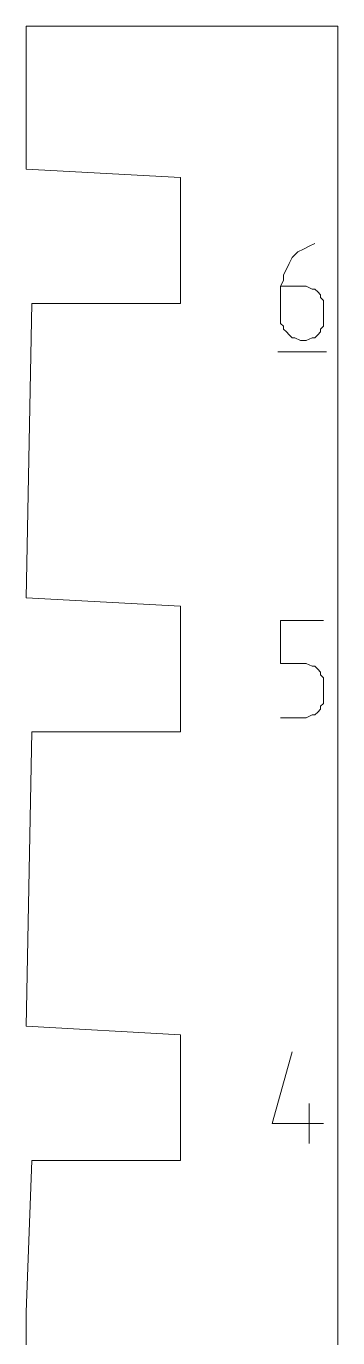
# Model space of a CAD drawing. Header units: centimetres. Extents: x -10.4 to 10.4, y -10.8 to 7.6.
# Drawn here: x 4.855 to 5.472, y 2.049 to 4.646 of the extents above; entities that cross this region are included whole.
import ezdxf
from ezdxf.lldxf.tags import DXFTag

# ---------------------------------------------------------------- set-up
doc = ezdxf.new("R2010")
doc.units = ezdxf.units.CM
doc.header["$MEASUREMENT"] = 0
doc.layers.add('layer 1', color=7, linetype='Continuous')
tags = doc.linetypes.add('New Line10', pattern=[0.2, 0.1, -0.1]).pattern_tags.tags
tags[6:7] = [DXFTag(74, 4), DXFTag(75, 0), DXFTag(340, '0'), DXFTag(46, 1.0), DXFTag(50, 0.0), DXFTag(44, 0.0), DXFTag(45, 0.0)]
tags[4:5] = [DXFTag(74, 4), DXFTag(75, 0), DXFTag(340, '0'), DXFTag(46, 1.0), DXFTag(50, 0.0), DXFTag(44, 0.0), DXFTag(45, 0.0)]
tags = doc.linetypes.add('New Line11', pattern=[0.2, 0.1, -0.1]).pattern_tags.tags
tags[6:7] = [DXFTag(74, 4), DXFTag(75, 0), DXFTag(340, '0'), DXFTag(46, 1.0), DXFTag(50, 0.0), DXFTag(44, 0.0), DXFTag(45, 0.0)]
tags[4:5] = [DXFTag(74, 4), DXFTag(75, 0), DXFTag(340, '0'), DXFTag(46, 1.0), DXFTag(50, 0.0), DXFTag(44, 0.0), DXFTag(45, 0.0)]
tags = doc.linetypes.add('New Line12', pattern=[0.2, 0.1, -0.1]).pattern_tags.tags
tags[6:7] = [DXFTag(74, 4), DXFTag(75, 0), DXFTag(340, '0'), DXFTag(46, 1.0), DXFTag(50, 0.0), DXFTag(44, 0.0), DXFTag(45, 0.0)]
tags[4:5] = [DXFTag(74, 4), DXFTag(75, 0), DXFTag(340, '0'), DXFTag(46, 1.0), DXFTag(50, 0.0), DXFTag(44, 0.0), DXFTag(45, 0.0)]
tags = doc.linetypes.add('New Line13', pattern=[0.2, 0.1, -0.1]).pattern_tags.tags
tags[6:7] = [DXFTag(74, 4), DXFTag(75, 0), DXFTag(340, '0'), DXFTag(46, 1.0), DXFTag(50, 0.0), DXFTag(44, 0.0), DXFTag(45, 0.0)]
tags[4:5] = [DXFTag(74, 4), DXFTag(75, 0), DXFTag(340, '0'), DXFTag(46, 1.0), DXFTag(50, 0.0), DXFTag(44, 0.0), DXFTag(45, 0.0)]
tags = doc.linetypes.add('New Line14', pattern=[0.2, 0.1, -0.1]).pattern_tags.tags
tags[6:7] = [DXFTag(74, 4), DXFTag(75, 0), DXFTag(340, '0'), DXFTag(46, 1.0), DXFTag(50, 0.0), DXFTag(44, 0.0), DXFTag(45, 0.0)]
tags[4:5] = [DXFTag(74, 4), DXFTag(75, 0), DXFTag(340, '0'), DXFTag(46, 1.0), DXFTag(50, 0.0), DXFTag(44, 0.0), DXFTag(45, 0.0)]
tags = doc.linetypes.add('New Line15', pattern=[0.2, 0.1, -0.1]).pattern_tags.tags
tags[6:7] = [DXFTag(74, 4), DXFTag(75, 0), DXFTag(340, '0'), DXFTag(46, 1.0), DXFTag(50, 0.0), DXFTag(44, 0.0), DXFTag(45, 0.0)]
tags[4:5] = [DXFTag(74, 4), DXFTag(75, 0), DXFTag(340, '0'), DXFTag(46, 1.0), DXFTag(50, 0.0), DXFTag(44, 0.0), DXFTag(45, 0.0)]
tags = doc.linetypes.add('New Line16', pattern=[0.2, 0.1, -0.1]).pattern_tags.tags
tags[6:7] = [DXFTag(74, 4), DXFTag(75, 0), DXFTag(340, '0'), DXFTag(46, 1.0), DXFTag(50, 0.0), DXFTag(44, 0.0), DXFTag(45, 0.0)]
tags[4:5] = [DXFTag(74, 4), DXFTag(75, 0), DXFTag(340, '0'), DXFTag(46, 1.0), DXFTag(50, 0.0), DXFTag(44, 0.0), DXFTag(45, 0.0)]
tags = doc.linetypes.add('New Line17', pattern=[0.2, 0.1, -0.1]).pattern_tags.tags
tags[6:7] = [DXFTag(74, 4), DXFTag(75, 0), DXFTag(340, '0'), DXFTag(46, 1.0), DXFTag(50, 0.0), DXFTag(44, 0.0), DXFTag(45, 0.0)]
tags[4:5] = [DXFTag(74, 4), DXFTag(75, 0), DXFTag(340, '0'), DXFTag(46, 1.0), DXFTag(50, 0.0), DXFTag(44, 0.0), DXFTag(45, 0.0)]
tags = doc.linetypes.add('New Line18', pattern=[0.2, 0.1, -0.1]).pattern_tags.tags
tags[6:7] = [DXFTag(74, 4), DXFTag(75, 0), DXFTag(340, '0'), DXFTag(46, 1.0), DXFTag(50, 0.0), DXFTag(44, 0.0), DXFTag(45, 0.0)]
tags[4:5] = [DXFTag(74, 4), DXFTag(75, 0), DXFTag(340, '0'), DXFTag(46, 1.0), DXFTag(50, 0.0), DXFTag(44, 0.0), DXFTag(45, 0.0)]
tags = doc.linetypes.add('New Line19', pattern=[0.2, 0.1, -0.1]).pattern_tags.tags
tags[6:7] = [DXFTag(74, 4), DXFTag(75, 0), DXFTag(340, '0'), DXFTag(46, 1.0), DXFTag(50, 0.0), DXFTag(44, 0.0), DXFTag(45, 0.0)]
tags[4:5] = [DXFTag(74, 4), DXFTag(75, 0), DXFTag(340, '0'), DXFTag(46, 1.0), DXFTag(50, 0.0), DXFTag(44, 0.0), DXFTag(45, 0.0)]
tags = doc.linetypes.add('New Line20', pattern=[0.2, 0.1, -0.1]).pattern_tags.tags
tags[6:7] = [DXFTag(74, 4), DXFTag(75, 0), DXFTag(340, '0'), DXFTag(46, 1.0), DXFTag(50, 0.0), DXFTag(44, 0.0), DXFTag(45, 0.0)]
tags[4:5] = [DXFTag(74, 4), DXFTag(75, 0), DXFTag(340, '0'), DXFTag(46, 1.0), DXFTag(50, 0.0), DXFTag(44, 0.0), DXFTag(45, 0.0)]
tags = doc.linetypes.add('New Line21', pattern=[0.2, 0.1, -0.1]).pattern_tags.tags
tags[6:7] = [DXFTag(74, 4), DXFTag(75, 0), DXFTag(340, '0'), DXFTag(46, 1.0), DXFTag(50, 0.0), DXFTag(44, 0.0), DXFTag(45, 0.0)]
tags[4:5] = [DXFTag(74, 4), DXFTag(75, 0), DXFTag(340, '0'), DXFTag(46, 1.0), DXFTag(50, 0.0), DXFTag(44, 0.0), DXFTag(45, 0.0)]
tags = doc.linetypes.add('New Line22', pattern=[0.2, 0.1, -0.1]).pattern_tags.tags
tags[6:7] = [DXFTag(74, 4), DXFTag(75, 0), DXFTag(340, '0'), DXFTag(46, 1.0), DXFTag(50, 0.0), DXFTag(44, 0.0), DXFTag(45, 0.0)]
tags[4:5] = [DXFTag(74, 4), DXFTag(75, 0), DXFTag(340, '0'), DXFTag(46, 1.0), DXFTag(50, 0.0), DXFTag(44, 0.0), DXFTag(45, 0.0)]
tags = doc.linetypes.add('New Line23', pattern=[0.2, 0.1, -0.1]).pattern_tags.tags
tags[6:7] = [DXFTag(74, 4), DXFTag(75, 0), DXFTag(340, '0'), DXFTag(46, 1.0), DXFTag(50, 0.0), DXFTag(44, 0.0), DXFTag(45, 0.0)]
tags[4:5] = [DXFTag(74, 4), DXFTag(75, 0), DXFTag(340, '0'), DXFTag(46, 1.0), DXFTag(50, 0.0), DXFTag(44, 0.0), DXFTag(45, 0.0)]
tags = doc.linetypes.add('New Line24', pattern=[0.2, 0.1, -0.1]).pattern_tags.tags
tags[6:7] = [DXFTag(74, 4), DXFTag(75, 0), DXFTag(340, '0'), DXFTag(46, 1.0), DXFTag(50, 0.0), DXFTag(44, 0.0), DXFTag(45, 0.0)]
tags[4:5] = [DXFTag(74, 4), DXFTag(75, 0), DXFTag(340, '0'), DXFTag(46, 1.0), DXFTag(50, 0.0), DXFTag(44, 0.0), DXFTag(45, 0.0)]
tags = doc.linetypes.add('New Line25', pattern=[0.2, 0.1, -0.1]).pattern_tags.tags
tags[6:7] = [DXFTag(74, 4), DXFTag(75, 0), DXFTag(340, '0'), DXFTag(46, 1.0), DXFTag(50, 0.0), DXFTag(44, 0.0), DXFTag(45, 0.0)]
tags[4:5] = [DXFTag(74, 4), DXFTag(75, 0), DXFTag(340, '0'), DXFTag(46, 1.0), DXFTag(50, 0.0), DXFTag(44, 0.0), DXFTag(45, 0.0)]
tags = doc.linetypes.add('New Line26', pattern=[0.2, 0.1, -0.1]).pattern_tags.tags
tags[6:7] = [DXFTag(74, 4), DXFTag(75, 0), DXFTag(340, '0'), DXFTag(46, 1.0), DXFTag(50, 0.0), DXFTag(44, 0.0), DXFTag(45, 0.0)]
tags[4:5] = [DXFTag(74, 4), DXFTag(75, 0), DXFTag(340, '0'), DXFTag(46, 1.0), DXFTag(50, 0.0), DXFTag(44, 0.0), DXFTag(45, 0.0)]
tags = doc.linetypes.add('New Line27', pattern=[0.2, 0.1, -0.1]).pattern_tags.tags
tags[6:7] = [DXFTag(74, 4), DXFTag(75, 0), DXFTag(340, '0'), DXFTag(46, 1.0), DXFTag(50, 0.0), DXFTag(44, 0.0), DXFTag(45, 0.0)]
tags[4:5] = [DXFTag(74, 4), DXFTag(75, 0), DXFTag(340, '0'), DXFTag(46, 1.0), DXFTag(50, 0.0), DXFTag(44, 0.0), DXFTag(45, 0.0)]
tags = doc.linetypes.add('New Line28', pattern=[0.2, 0.1, -0.1]).pattern_tags.tags
tags[6:7] = [DXFTag(74, 4), DXFTag(75, 0), DXFTag(340, '0'), DXFTag(46, 1.0), DXFTag(50, 0.0), DXFTag(44, 0.0), DXFTag(45, 0.0)]
tags[4:5] = [DXFTag(74, 4), DXFTag(75, 0), DXFTag(340, '0'), DXFTag(46, 1.0), DXFTag(50, 0.0), DXFTag(44, 0.0), DXFTag(45, 0.0)]
tags = doc.linetypes.add('New Line29', pattern=[0.2, 0.1, -0.1]).pattern_tags.tags
tags[6:7] = [DXFTag(74, 4), DXFTag(75, 0), DXFTag(340, '0'), DXFTag(46, 1.0), DXFTag(50, 0.0), DXFTag(44, 0.0), DXFTag(45, 0.0)]
tags[4:5] = [DXFTag(74, 4), DXFTag(75, 0), DXFTag(340, '0'), DXFTag(46, 1.0), DXFTag(50, 0.0), DXFTag(44, 0.0), DXFTag(45, 0.0)]
tags = doc.linetypes.add('New Line30', pattern=[0.2, 0.1, -0.1]).pattern_tags.tags
tags[6:7] = [DXFTag(74, 4), DXFTag(75, 0), DXFTag(340, '0'), DXFTag(46, 1.0), DXFTag(50, 0.0), DXFTag(44, 0.0), DXFTag(45, 0.0)]
tags[4:5] = [DXFTag(74, 4), DXFTag(75, 0), DXFTag(340, '0'), DXFTag(46, 1.0), DXFTag(50, 0.0), DXFTag(44, 0.0), DXFTag(45, 0.0)]
tags = doc.linetypes.add('New Line8', pattern=[0.2, 0.1, -0.1]).pattern_tags.tags
tags[6:7] = [DXFTag(74, 4), DXFTag(75, 0), DXFTag(340, '0'), DXFTag(46, 1.0), DXFTag(50, 0.0), DXFTag(44, 0.0), DXFTag(45, 0.0)]
tags[4:5] = [DXFTag(74, 4), DXFTag(75, 0), DXFTag(340, '0'), DXFTag(46, 1.0), DXFTag(50, 0.0), DXFTag(44, 0.0), DXFTag(45, 0.0)]
tags = doc.linetypes.add('New Line9', pattern=[0.2, 0.1, -0.1]).pattern_tags.tags
tags[6:7] = [DXFTag(74, 4), DXFTag(75, 0), DXFTag(340, '0'), DXFTag(46, 1.0), DXFTag(50, 0.0), DXFTag(44, 0.0), DXFTag(45, 0.0)]
tags[4:5] = [DXFTag(74, 4), DXFTag(75, 0), DXFTag(340, '0'), DXFTag(46, 1.0), DXFTag(50, 0.0), DXFTag(44, 0.0), DXFTag(45, 0.0)]

msp = doc.modelspace()

# ---------------------------------------------------------------- linework, layer by layer
at = {"layer": 'layer 1', "color": 5, "linetype": 'New Line16', "lineweight": 9}
msp.add_open_spline([(4.94595, 4.64601), (4.94595, 4.64601), (4.85538, 4.64601), (4.85538, 4.64601)], degree=3, dxfattribs=at)
at = {"layer": 'layer 1', "color": 5, "linetype": 'New Line17', "lineweight": 9}
msp.add_open_spline([(4.85538, 4.64601), (4.85538, 4.64601), (4.85538, 4.36308), (4.85538, 4.36308)], degree=3, dxfattribs=at)
at = {"layer": 'layer 1', "color": 5, "linetype": 'New Line15', "lineweight": 9}
msp.add_open_spline([(4.98561, 4.64601), (4.98561, 4.64601), (4.94595, 4.64601), (4.94595, 4.64601)], degree=3, dxfattribs=at)
at = {"layer": 'layer 1', "color": 5, "linetype": 'New Line14', "lineweight": 9}
msp.add_open_spline([(5.144, 4.64601), (5.144, 4.64601), (4.98561, 4.64601), (4.98561, 4.64601)], degree=3, dxfattribs=at)
at = {"layer": 'layer 1', "color": 5, "linetype": 'New Line13', "lineweight": 9}
msp.add_open_spline([(5.2684, 4.64601), (5.2684, 4.64601), (5.144, 4.64601), (5.144, 4.64601)], degree=3, dxfattribs=at)
at = {"layer": 'layer 1', "color": 5, "linetype": 'New Line12', "lineweight": 9}
msp.add_open_spline([(5.33067, 4.64601), (5.33067, 4.64601), (5.2684, 4.64601), (5.2684, 4.64601)], degree=3, dxfattribs=at)
at = {"layer": 'layer 1', "color": 5, "linetype": 'New Line11', "lineweight": 9}
msp.add_open_spline([(5.47213, 4.64601), (5.47213, 4.64601), (5.33067, 4.64601), (5.33067, 4.64601)], degree=3, dxfattribs=at)
at = {"layer": 'layer 1', "color": 5, "linetype": 'New Line10', "lineweight": 9}
msp.add_open_spline([(5.47213, 4.16518), (5.47213, 4.16518), (5.47213, 4.64601), (5.47213, 4.64601)], degree=3, dxfattribs=at)
at = {"layer": 'layer 1', "color": 5, "linetype": 'New Line18', "lineweight": 9}
msp.add_open_spline([(4.85538, 4.36308), (4.85538, 4.36308), (5.16091, 4.34616), (5.16091, 4.34616)], degree=3, dxfattribs=at)
at = {"layer": 'layer 1', "color": 5, "linetype": 'New Line19', "lineweight": 9}
msp.add_open_spline([(5.16091, 4.34616), (5.16091, 4.34616), (5.16091, 4.09722), (5.16091, 4.09722)], degree=3, dxfattribs=at)
at = {"layer": 'layer 1', "color": 1, "lineweight": 20}
for points in [[(5.41555, 4.21039), (5.41555, 4.21039), (5.40432, 4.2047), (5.40432, 4.2047)], [(5.42693, 4.21607), (5.42693, 4.21607), (5.41555, 4.21039), (5.41555, 4.21039)], [(5.42693, 4.21607), (5.42693, 4.21607), (5.42693, 4.21607), (5.42693, 4.21607)], [(5.38156, 4.18779), (5.38156, 4.18779), (5.37603, 4.17641), (5.37603, 4.17641)], [(5.39294, 4.19901), (5.39294, 4.19901), (5.38156, 4.18779), (5.38156, 4.18779)], [(5.40432, 4.2047), (5.40432, 4.2047), (5.39294, 4.19901), (5.39294, 4.19901)], [(5.37034, 4.16518), (5.37034, 4.16518), (5.36465, 4.1538), (5.36465, 4.1538)], [(5.37603, 4.17641), (5.37603, 4.17641), (5.37034, 4.16518), (5.37034, 4.16518)], [(5.36465, 4.14243), (5.36465, 4.14243), (5.35897, 4.1312), (5.35897, 4.1312)], [(5.35897, 4.1312), (5.35897, 4.1312), (5.35897, 4.06892), (5.35897, 4.06892)], [(5.40432, 4.1312), (5.40432, 4.1312), (5.35897, 4.1312), (5.35897, 4.1312)], [(5.36465, 4.1538), (5.36465, 4.1538), (5.36465, 4.14243), (5.36465, 4.14243)], [(5.40986, 4.1312), (5.40986, 4.1312), (5.40432, 4.1312), (5.40432, 4.1312)], [(5.42124, 4.12552), (5.42124, 4.12552), (5.40986, 4.1312), (5.40986, 4.1312)], [(5.42693, 4.12552), (5.42693, 4.12552), (5.42124, 4.12552), (5.42124, 4.12552)], [(5.43261, 4.11983), (5.43261, 4.11983), (5.42693, 4.12552), (5.42693, 4.12552)], [(5.43816, 4.11413), (5.43816, 4.11413), (5.43261, 4.11983), (5.43261, 4.11983)], [(5.43816, 4.10859), (5.43816, 4.10859), (5.43816, 4.11413), (5.43816, 4.11413)], [(5.44384, 4.10291), (5.44384, 4.10291), (5.43816, 4.10859), (5.43816, 4.10859)], [(5.44384, 4.09722), (5.44384, 4.09722), (5.44384, 4.10291), (5.44384, 4.10291)], [(5.44384, 4.08584), (5.44384, 4.08584), (5.44384, 4.09722), (5.44384, 4.09722)], [(5.44384, 4.06892), (5.44384, 4.06892), (5.44384, 4.08584), (5.44384, 4.08584)], [(5.44384, 4.08584), (5.44384, 4.08584), (5.44384, 4.08584), (5.44384, 4.08584)], [(5.35897, 4.06892), (5.35897, 4.06892), (5.35897, 4.06892), (5.35897, 4.06892)], [(5.35897, 4.06892), (5.35897, 4.06892), (5.35897, 4.05754), (5.35897, 4.05754)], [(5.35897, 4.05754), (5.35897, 4.05754), (5.36465, 4.05201), (5.36465, 4.05201)], [(5.36465, 4.05201), (5.36465, 4.05201), (5.36465, 4.04632), (5.36465, 4.04632)], [(5.43816, 4.04632), (5.43816, 4.04632), (5.44384, 4.05201), (5.44384, 4.05201)], [(5.44384, 4.05754), (5.44384, 4.05754), (5.44384, 4.06892), (5.44384, 4.06892)], [(5.44384, 4.05201), (5.44384, 4.05201), (5.44384, 4.05754), (5.44384, 4.05754)], [(5.36465, 4.04632), (5.36465, 4.04632), (5.37034, 4.04063), (5.37034, 4.04063)], [(5.37034, 4.04063), (5.37034, 4.04063), (5.37603, 4.03495), (5.37603, 4.03495)], [(5.37603, 4.03495), (5.37603, 4.03495), (5.38156, 4.02926), (5.38156, 4.02926)], [(5.38156, 4.02926), (5.38156, 4.02926), (5.38725, 4.02926), (5.38725, 4.02926)], [(5.38725, 4.02926), (5.38725, 4.02926), (5.39863, 4.02371), (5.39863, 4.02371)], [(5.40986, 4.02371), (5.40986, 4.02371), (5.42124, 4.02926), (5.42124, 4.02926)], [(5.42124, 4.02926), (5.42124, 4.02926), (5.42693, 4.02926), (5.42693, 4.02926)], [(5.42693, 4.02926), (5.42693, 4.02926), (5.43261, 4.03495), (5.43261, 4.03495)], [(5.43261, 4.03495), (5.43261, 4.03495), (5.43816, 4.04063), (5.43816, 4.04063)], [(5.43816, 4.04063), (5.43816, 4.04063), (5.43816, 4.04632), (5.43816, 4.04632)], [(5.35328, 4.00096), (5.35328, 4.00096), (5.44953, 4.00096), (5.44953, 4.00096)], [(5.39863, 4.02371), (5.39863, 4.02371), (5.40432, 4.02371), (5.40432, 4.02371)], [(5.40432, 4.02371), (5.40432, 4.02371), (5.40432, 4.02371), (5.40432, 4.02371)], [(5.40432, 4.02371), (5.40432, 4.02371), (5.40986, 4.02371), (5.40986, 4.02371)], [(5.35897, 3.38436), (5.35897, 3.38436), (5.35897, 3.46924), (5.35897, 3.46924)], [(5.35897, 3.46924), (5.35897, 3.46924), (5.44384, 3.46924), (5.44384, 3.46924)], [(5.40432, 3.38436), (5.40432, 3.38436), (5.35897, 3.38436), (5.35897, 3.38436)], [(5.40986, 3.38436), (5.40986, 3.38436), (5.40432, 3.38436), (5.40432, 3.38436)], [(5.42124, 3.37867), (5.42124, 3.37867), (5.40986, 3.38436), (5.40986, 3.38436)], [(5.42693, 3.37867), (5.42693, 3.37867), (5.42124, 3.37867), (5.42124, 3.37867)], [(5.43261, 3.37298), (5.43261, 3.37298), (5.42693, 3.37867), (5.42693, 3.37867)], [(5.43816, 3.36729), (5.43816, 3.36729), (5.43261, 3.37298), (5.43261, 3.37298)], [(5.43816, 3.36175), (5.43816, 3.36175), (5.43816, 3.36729), (5.43816, 3.36729)], [(5.44384, 3.35606), (5.44384, 3.35606), (5.43816, 3.36175), (5.43816, 3.36175)], [(5.44384, 3.35037), (5.44384, 3.35037), (5.44384, 3.35606), (5.44384, 3.35606)], [(5.44384, 3.33899), (5.44384, 3.33899), (5.44384, 3.35037), (5.44384, 3.35037)], [(5.44384, 3.32208), (5.44384, 3.32208), (5.44384, 3.33899), (5.44384, 3.33899)], [(5.44384, 3.33899), (5.44384, 3.33899), (5.44384, 3.33899), (5.44384, 3.33899)], [(5.43816, 3.29948), (5.43816, 3.29948), (5.44384, 3.30516), (5.44384, 3.30516)], [(5.43816, 3.29379), (5.43816, 3.29379), (5.43816, 3.29948), (5.43816, 3.29948)], [(5.44384, 3.31071), (5.44384, 3.31071), (5.44384, 3.32208), (5.44384, 3.32208)], [(5.44384, 3.30516), (5.44384, 3.30516), (5.44384, 3.31071), (5.44384, 3.31071)], [(5.35897, 3.27688), (5.35897, 3.27688), (5.40432, 3.27688), (5.40432, 3.27688)], [(5.40432, 3.27688), (5.40432, 3.27688), (5.40432, 3.27688), (5.40432, 3.27688)], [(5.40432, 3.27688), (5.40432, 3.27688), (5.40986, 3.27688), (5.40986, 3.27688)], [(5.40986, 3.27688), (5.40986, 3.27688), (5.42124, 3.28241), (5.42124, 3.28241)], [(5.42124, 3.28241), (5.42124, 3.28241), (5.42693, 3.28241), (5.42693, 3.28241)], [(5.42693, 3.28241), (5.42693, 3.28241), (5.43261, 3.2881), (5.43261, 3.2881)], [(5.43261, 3.2881), (5.43261, 3.2881), (5.43816, 3.29379), (5.43816, 3.29379)], [(5.34205, 2.47345), (5.34205, 2.47345), (5.38156, 2.61491), (5.38156, 2.61491)], [(5.41555, 2.43377), (5.41555, 2.43377), (5.41555, 2.51296), (5.41555, 2.51296)], [(5.44384, 2.47345), (5.44384, 2.47345), (5.34205, 2.47345), (5.34205, 2.47345)]]:
    msp.add_open_spline(points, degree=3, dxfattribs=at)
at = {"layer": 'layer 1', "color": 5, "linetype": 'New Line9', "lineweight": 9}
msp.add_open_spline([(5.47213, 2.35458), (5.47213, 2.35458), (5.47213, 4.16518), (5.47213, 4.16518)], degree=3, dxfattribs=at)
at = {"layer": 'layer 1', "color": 5, "linetype": 'New Line21', "lineweight": 9}
msp.add_open_spline([(4.86676, 4.09722), (4.86676, 4.09722), (4.85538, 3.51444), (4.85538, 3.51444)], degree=3, dxfattribs=at)
at = {"layer": 'layer 1', "color": 5, "linetype": 'New Line20', "lineweight": 9}
msp.add_open_spline([(5.16091, 4.09722), (5.16091, 4.09722), (4.86676, 4.09722), (4.86676, 4.09722)], degree=3, dxfattribs=at)
at = {"layer": 'layer 1', "color": 5, "linetype": 'New Line22', "lineweight": 9}
msp.add_open_spline([(4.85538, 3.51444), (4.85538, 3.51444), (5.16091, 3.49752), (5.16091, 3.49752)], degree=3, dxfattribs=at)
at = {"layer": 'layer 1', "color": 5, "linetype": 'New Line23', "lineweight": 9}
msp.add_open_spline([(5.16091, 3.49752), (5.16091, 3.49752), (5.16091, 3.24858), (5.16091, 3.24858)], degree=3, dxfattribs=at)
at = {"layer": 'layer 1', "color": 5, "linetype": 'New Line25', "lineweight": 9}
msp.add_open_spline([(4.86676, 3.24858), (4.86676, 3.24858), (4.85538, 2.6658), (4.85538, 2.6658)], degree=3, dxfattribs=at)
at = {"layer": 'layer 1', "color": 5, "linetype": 'New Line24', "lineweight": 9}
msp.add_open_spline([(5.16091, 3.24858), (5.16091, 3.24858), (4.86676, 3.24858), (4.86676, 3.24858)], degree=3, dxfattribs=at)
at = {"layer": 'layer 1', "color": 5, "linetype": 'New Line26', "lineweight": 9}
msp.add_open_spline([(4.85538, 2.6658), (4.85538, 2.6658), (5.16091, 2.64874), (5.16091, 2.64874)], degree=3, dxfattribs=at)
at = {"layer": 'layer 1', "color": 5, "linetype": 'New Line27', "lineweight": 9}
msp.add_open_spline([(5.16091, 2.64874), (5.16091, 2.64874), (5.16091, 2.39979), (5.16091, 2.39979)], degree=3, dxfattribs=at)
at = {"layer": 'layer 1', "color": 5, "linetype": 'New Line29', "lineweight": 9}
msp.add_open_spline([(4.86676, 2.39979), (4.86676, 2.39979), (4.85538, 2.09995), (4.85538, 2.09995)], degree=3, dxfattribs=at)
at = {"layer": 'layer 1', "color": 5, "linetype": 'New Line28', "lineweight": 9}
msp.add_open_spline([(5.16091, 2.39979), (5.16091, 2.39979), (4.86676, 2.39979), (4.86676, 2.39979)], degree=3, dxfattribs=at)
at = {"layer": 'layer 1', "color": 5, "linetype": 'New Line8', "lineweight": 9}
msp.add_open_spline([(5.47213, 1.87361), (5.47213, 1.87361), (5.47213, 2.35458), (5.47213, 2.35458)], degree=3, dxfattribs=at)
at = {"layer": 'layer 1', "color": 5, "linetype": 'New Line30', "lineweight": 9}
msp.add_open_spline([(4.85538, 2.09995), (4.85538, 2.09995), (4.85538, 1.81702), (4.85538, 1.81702)], degree=3, dxfattribs=at)

doc.saveas('drawing.dxf')
